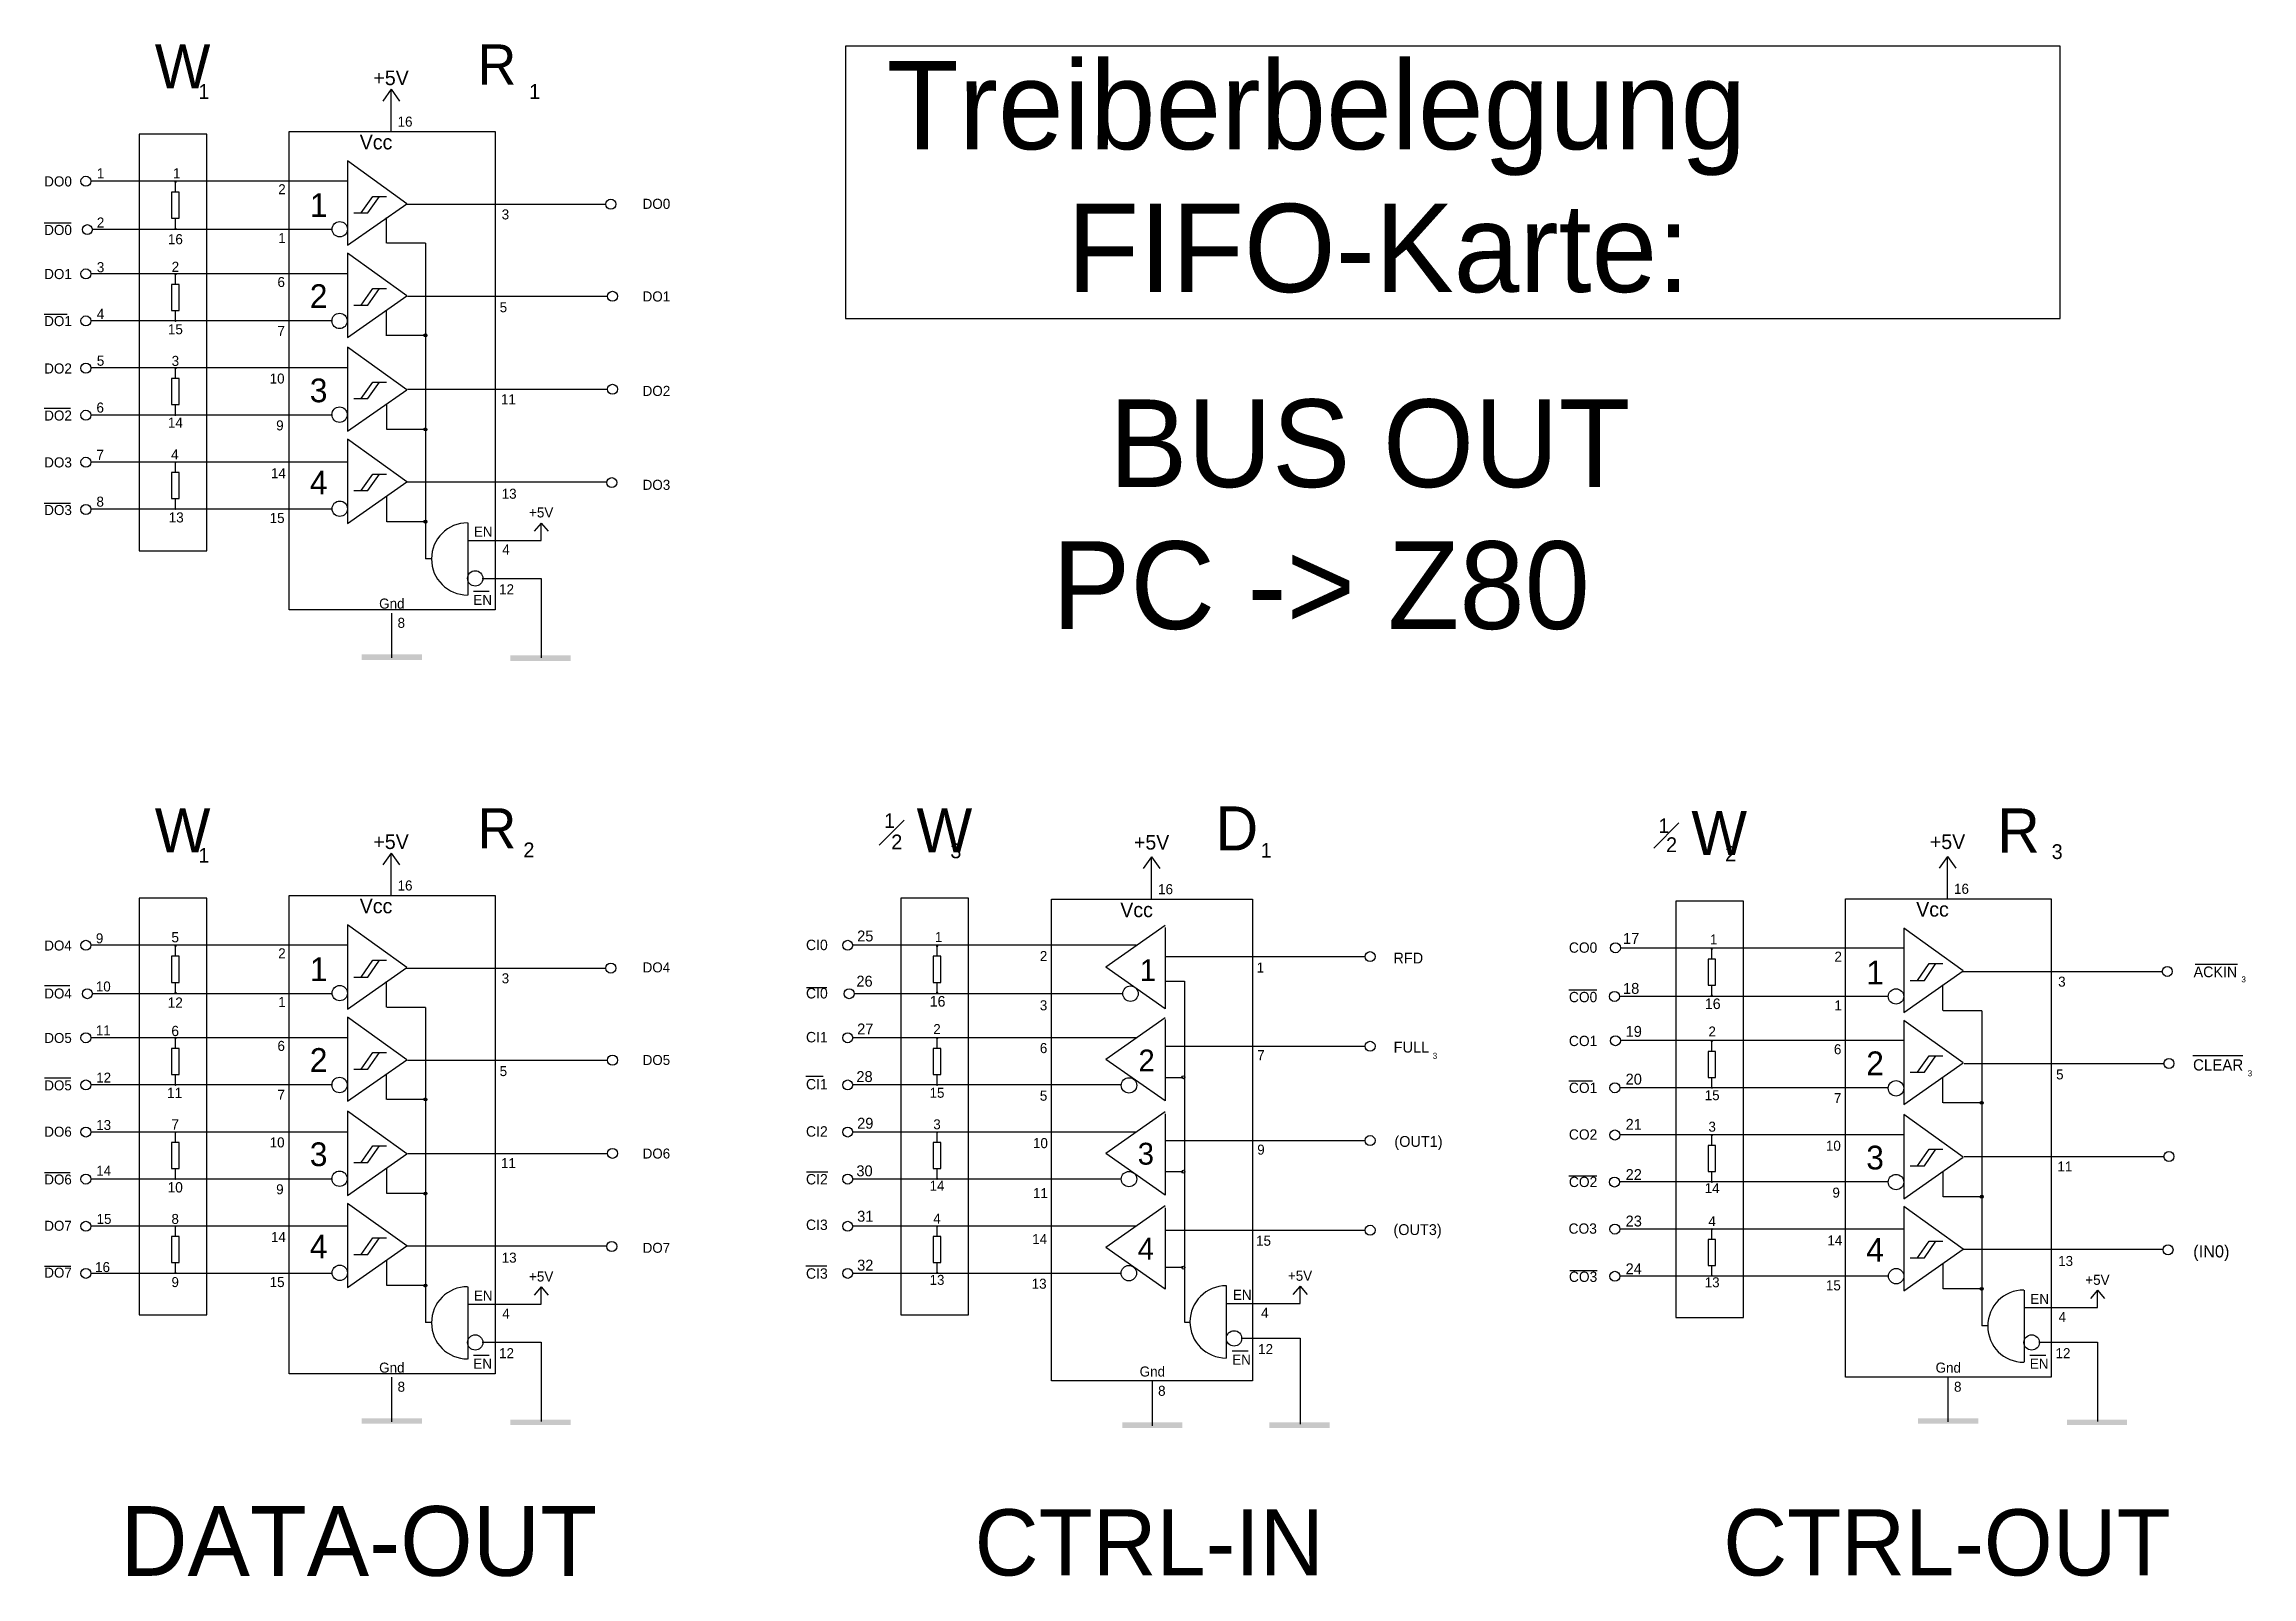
# Model space of a CAD drawing. Extents: x 4.8 to 16.7, y -0.8 to 7.5.
import ezdxf
from ezdxf.enums import TextEntityAlignment as Align

# ---------------------------------------------------------------- set-up
doc = ezdxf.new("R2010")
doc.units = 0
doc.layers.get('0').update_dxf_attribs({"linetype": 'CONTINUOUS'})

# ---------------------------------------------------------------- blocks, each defined once
blk = doc.blocks.new('RECTANG')
at = {"color": 0}
for p, q in [((1, 1), (0, 1)), ((0, 1), (0, 0)), ((1, 0), (1, 1)), ((0, 0), (1, 0))]:
    blk.add_line(p, q, dxfattribs=at)

msp = doc.modelspace()

# ---------------------------------------------------------------- linework, layer by layer
at = {"color": 0}
for p, q in [((6.667, 7.272), (6.623, 7.207)), ((6.667, 7.272), (6.712, 7.207)), ((6.667, 7.045), (6.667, 7.272)), ((6.752, 6.653), (6.431, 6.884)), ((6.431, 6.884), (6.431, 6.429)), ((6.431, 6.774), (5.046, 6.774)), ((5.503, 6.714), (5.503, 6.77)), ((6.506, 6.603), (6.568, 6.692)), ((6.542, 6.603), (6.605, 6.692)), ((6.568, 6.692), (6.643, 6.692)), ((5.503, 6.518), (5.503, 6.573)), ((6.431, 6.429), (6.752, 6.653)), ((6.466, 6.603), (6.542, 6.603)), ((6.642, 6.44), (6.642, 6.578)), ((6.747, 6.65), (7.826, 6.65)), ((4.795, 6.55), (4.94, 6.55)), ((6.348, 6.513), (5.055, 6.513)), ((6.852, 6.439), (6.644, 6.439)), ((6.852, 6.439), (6.852, 4.736)), ((6.752, 6.156), (6.431, 6.386)), ((6.431, 6.386), (6.431, 5.931)), ((6.431, 6.275), (5.046, 6.275)), ((5.503, 6.216), (5.503, 6.271)), ((6.506, 6.106), (6.568, 6.195)), ((6.542, 6.106), (6.605, 6.195)), ((6.568, 6.195), (6.643, 6.195)), ((6.431, 5.931), (6.752, 6.156)), ((6.466, 6.106), (6.542, 6.106)), ((6.756, 6.153), (7.835, 6.153)), ((4.795, 6.057), (4.919, 6.057)), ((6.35, 6.02), (5.047, 6.02)), ((5.503, 6.02), (5.503, 6.075)), ((6.642, 5.94), (6.642, 6.075)), ((6.752, 5.648), (6.431, 5.878)), ((6.431, 5.878), (6.431, 5.424)), ((6.852, 5.941), (6.644, 5.941)), ((6.853, 5.941), (6.853, 5.941)), ((6.431, 5.766), (5.046, 5.766)), ((5.503, 5.709), (5.503, 5.764)), ((6.431, 5.424), (6.752, 5.648)), ((6.466, 5.601), (6.542, 5.601)), ((6.506, 5.601), (6.568, 5.69)), ((6.542, 5.601), (6.605, 5.69)), ((6.568, 5.69), (6.643, 5.69)), ((6.756, 5.651), (7.835, 5.651)), ((4.795, 5.549), (4.937, 5.549)), ((6.35, 5.512), (5.047, 5.512)), ((5.503, 5.512), (5.503, 5.568)), ((6.644, 5.434), (6.644, 5.57)), ((6.431, 5.381), (6.431, 4.926)), ((6.752, 5.151), (6.431, 5.381)), ((6.852, 5.434), (6.644, 5.434)), ((6.853, 5.434), (6.853, 5.434)), ((6.431, 5.257), (5.046, 5.257)), ((5.503, 5.201), (5.503, 5.257)), ((6.431, 4.926), (6.752, 5.151)), ((6.506, 5.104), (6.568, 5.193)), ((6.542, 5.104), (6.605, 5.193)), ((6.568, 5.193), (6.643, 5.193)), ((6.752, 5.151), (7.831, 5.151)), ((4.795, 5.037), (4.937, 5.037)), ((5.503, 5.005), (5.503, 5.06)), ((6.466, 5.104), (6.542, 5.104)), ((6.644, 4.936), (6.644, 5.073)), ((6.348, 5.003), (5.047, 5.003)), ((6.852, 4.936), (6.644, 4.936)), ((6.853, 4.936), (6.853, 4.936)), ((7.081, 4.93), (7.081, 4.54)), ((7.477, 4.929), (7.439, 4.885)), ((7.477, 4.929), (7.515, 4.885)), ((7.477, 4.835), (7.477, 4.929)), ((7.08, 4.835), (7.477, 4.835)), ((6.884, 4.736), (6.852, 4.736)), ((7.111, 4.561), (7.197, 4.561)), ((7.159, 4.63), (7.477, 4.63)), ((7.477, 4.63), (7.477, 4.202)), ((6.671, 4.201), (6.671, 4.442)), ((9.301, 3.189), (9.435, 3.325)), ((13.482, 3.173), (13.616, 3.31)), ((6.667, 3.147), (6.623, 3.083)), ((6.667, 2.92), (6.667, 3.147)), ((6.667, 3.147), (6.712, 3.083)), ((10.771, 3.127), (10.726, 3.063)), ((10.771, 3.127), (10.816, 3.063)), ((10.771, 2.9), (10.771, 3.127)), ((15.066, 3.129), (15.021, 3.065)), ((15.066, 3.129), (15.111, 3.065)), ((15.066, 2.902), (15.066, 3.129)), ((6.431, 2.759), (6.431, 2.304)), ((6.752, 2.529), (6.431, 2.759)), ((10.845, 2.756), (10.524, 2.531)), ((10.845, 2.746), (10.845, 2.307)), ((15.151, 2.511), (14.83, 2.741)), ((14.83, 2.741), (14.83, 2.286)), ((6.431, 2.65), (5.046, 2.65)), ((5.503, 2.59), (5.503, 2.645)), ((10.688, 2.65), (9.157, 2.65)), ((9.614, 2.59), (9.614, 2.645)), ((14.829, 2.634), (13.299, 2.634)), ((13.795, 2.574), (13.795, 2.63)), ((6.431, 2.304), (6.752, 2.529)), ((6.506, 2.478), (6.568, 2.568)), ((6.542, 2.478), (6.605, 2.568)), ((6.568, 2.568), (6.643, 2.568)), ((6.747, 2.526), (7.826, 2.526)), ((10.845, 2.307), (10.524, 2.531)), ((10.843, 2.588), (11.922, 2.588)), ((14.83, 2.286), (15.151, 2.511)), ((14.904, 2.46), (14.967, 2.55)), ((14.941, 2.46), (15.003, 2.55)), ((14.967, 2.55), (15.041, 2.55)), ((15.146, 2.508), (16.225, 2.508)), ((16.403, 2.547), (16.631, 2.547)), ((4.796, 2.432), (4.933, 2.432)), ((6.348, 2.388), (5.055, 2.388)), ((5.503, 2.394), (5.503, 2.449)), ((6.466, 2.478), (6.542, 2.478)), ((6.642, 2.315), (6.642, 2.454)), ((8.908, 2.422), (9.018, 2.422)), ((10.615, 2.388), (9.166, 2.388)), ((9.614, 2.394), (9.614, 2.449)), ((10.845, 2.456), (10.949, 2.456)), ((10.949, 2.455), (10.949, 0.614)), ((13.023, 2.409), (13.173, 2.409)), ((13.795, 2.378), (13.795, 2.433)), ((14.865, 2.46), (14.941, 2.46)), ((15.04, 2.297), (15.04, 2.436)), ((6.852, 2.314), (6.644, 2.314)), ((6.852, 2.314), (6.852, 0.612)), ((14.747, 2.373), (13.297, 2.373)), ((15.251, 2.296), (15.042, 2.296)), ((15.251, 2.296), (15.251, 0.594)), ((6.431, 2.15), (5.046, 2.15)), ((5.503, 2.091), (5.503, 2.147)), ((6.431, 2.262), (6.431, 1.807)), ((6.752, 2.031), (6.431, 2.262)), ((10.688, 2.15), (9.157, 2.15)), ((9.614, 2.091), (9.614, 2.147)), ((10.845, 2.258), (10.524, 2.033)), ((10.845, 2.248), (10.845, 1.809)), ((15.151, 2.014), (14.83, 2.244)), ((14.83, 2.244), (14.83, 1.789)), ((6.431, 1.807), (6.752, 2.031)), ((6.506, 1.981), (6.568, 2.071)), ((6.542, 1.981), (6.605, 2.071)), ((6.568, 2.071), (6.643, 2.071)), ((6.756, 2.029), (7.835, 2.029)), ((10.845, 1.809), (10.524, 2.033)), ((10.843, 2.104), (11.922, 2.104)), ((14.829, 2.135), (13.299, 2.135)), ((13.795, 2.076), (13.795, 2.131)), ((14.904, 1.964), (14.967, 2.053)), ((14.941, 1.964), (15.003, 2.053)), ((14.967, 2.053), (15.041, 2.053)), ((16.39, 2.055), (16.659, 2.055)), ((4.796, 1.933), (4.939, 1.933)), ((5.503, 1.895), (5.503, 1.951)), ((6.466, 1.981), (6.542, 1.981)), ((6.642, 1.816), (6.642, 1.95)), ((8.906, 1.943), (8.998, 1.943)), ((9.614, 1.895), (9.614, 1.951)), ((10.845, 1.936), (10.942, 1.936)), ((13.023, 1.917), (13.15, 1.917)), ((13.795, 1.88), (13.795, 1.935)), ((14.83, 1.789), (15.151, 2.014)), ((14.865, 1.964), (14.941, 1.964)), ((15.04, 1.798), (15.04, 1.932)), ((15.155, 2.011), (16.234, 2.011)), ((6.35, 1.896), (5.047, 1.896)), ((6.852, 1.817), (6.644, 1.817)), ((6.853, 1.817), (6.853, 1.817)), ((10.608, 1.896), (9.158, 1.896)), ((14.746, 1.88), (13.297, 1.88)), ((15.251, 1.799), (15.042, 1.799)), ((15.252, 1.799), (15.251, 1.799)), ((6.431, 1.754), (6.431, 1.299)), ((6.752, 1.524), (6.431, 1.754)), ((10.845, 1.75), (10.524, 1.525)), ((10.845, 1.74), (10.845, 1.301)), ((15.151, 1.506), (14.83, 1.736)), ((14.83, 1.736), (14.83, 1.281)), ((6.431, 1.641), (5.046, 1.641)), ((5.503, 1.584), (5.503, 1.64)), ((6.506, 1.476), (6.568, 1.566)), ((6.542, 1.476), (6.605, 1.566)), ((6.568, 1.566), (6.643, 1.566)), ((10.688, 1.641), (9.157, 1.641)), ((9.614, 1.584), (9.614, 1.64)), ((10.843, 1.595), (11.922, 1.595)), ((14.828, 1.626), (13.298, 1.626)), ((13.795, 1.569), (13.795, 1.624)), ((5.503, 1.388), (5.503, 1.443)), ((6.431, 1.299), (6.752, 1.524)), ((6.466, 1.476), (6.542, 1.476)), ((6.644, 1.309), (6.644, 1.446)), ((6.756, 1.526), (7.835, 1.526)), ((9.614, 1.388), (9.614, 1.443)), ((10.845, 1.301), (10.524, 1.525)), ((14.83, 1.281), (15.151, 1.506)), ((14.865, 1.459), (14.941, 1.459)), ((14.904, 1.459), (14.967, 1.548)), ((14.941, 1.459), (15.003, 1.548)), ((14.967, 1.548), (15.041, 1.548)), ((15.155, 1.509), (16.234, 1.509)), ((4.796, 1.422), (4.935, 1.422)), ((6.35, 1.387), (5.047, 1.387)), ((8.908, 1.427), (9.023, 1.427)), ((10.608, 1.387), (9.158, 1.387)), ((10.845, 1.428), (10.942, 1.428)), ((13.023, 1.404), (13.173, 1.404)), ((14.746, 1.372), (13.297, 1.372)), ((13.795, 1.372), (13.795, 1.428)), ((15.042, 1.291), (15.042, 1.428)), ((6.752, 1.026), (6.431, 1.256)), ((6.431, 1.256), (6.431, 0.802)), ((6.852, 1.309), (6.644, 1.309)), ((6.853, 1.309), (6.853, 1.309)), ((10.845, 1.242), (10.524, 1.017)), ((10.845, 1.232), (10.845, 0.793)), ((14.83, 1.239), (14.83, 0.784)), ((15.151, 1.008), (14.83, 1.239)), ((15.251, 1.291), (15.042, 1.291)), ((15.252, 1.291), (15.251, 1.291)), ((6.431, 1.133), (5.046, 1.133)), ((5.503, 1.077), (5.503, 1.132)), ((10.688, 1.133), (9.157, 1.133)), ((9.614, 1.077), (9.614, 1.132)), ((10.843, 1.111), (11.922, 1.111)), ((14.828, 1.117), (13.298, 1.117)), ((13.795, 1.061), (13.795, 1.117)), ((6.431, 0.802), (6.752, 1.026)), ((6.466, 0.98), (6.542, 0.98)), ((6.506, 0.98), (6.568, 1.069)), ((6.542, 0.98), (6.605, 1.069)), ((6.568, 1.069), (6.643, 1.069)), ((6.752, 1.026), (7.831, 1.026)), ((10.845, 0.793), (10.524, 1.017)), ((14.83, 0.784), (15.151, 1.008)), ((14.865, 0.962), (14.941, 0.962)), ((14.904, 0.962), (14.967, 1.051)), ((14.941, 0.962), (15.003, 1.051)), ((14.967, 1.051), (15.041, 1.051)), ((15.151, 1.009), (16.23, 1.009)), ((4.796, 0.917), (4.939, 0.917)), ((6.348, 0.878), (5.047, 0.878)), ((5.503, 0.88), (5.503, 0.936)), ((6.644, 0.812), (6.644, 0.948)), ((8.906, 0.919), (9.018, 0.919)), ((10.608, 0.878), (9.158, 0.878)), ((9.614, 0.88), (9.614, 0.936)), ((10.942, 0.91), (10.845, 0.91)), ((13.027, 0.893), (13.175, 0.893)), ((14.748, 0.863), (13.298, 0.863)), ((13.795, 0.865), (13.795, 0.92)), ((15.042, 0.794), (15.042, 0.93)), ((6.852, 0.812), (6.644, 0.812)), ((6.853, 0.812), (6.853, 0.812)), ((7.081, 0.806), (7.081, 0.415)), ((7.477, 0.805), (7.439, 0.76)), ((7.477, 0.711), (7.477, 0.805)), ((7.477, 0.805), (7.515, 0.76)), ((11.174, 0.812), (11.174, 0.421)), ((11.175, 0.715), (11.572, 0.715)), ((11.572, 0.809), (11.534, 0.764)), ((11.572, 0.809), (11.61, 0.764)), ((11.572, 0.715), (11.572, 0.809)), ((15.251, 0.794), (15.042, 0.794)), ((15.252, 0.794), (15.251, 0.794)), ((15.48, 0.788), (15.48, 0.398)), ((15.875, 0.787), (15.837, 0.742)), ((15.875, 0.787), (15.913, 0.742)), ((15.875, 0.693), (15.875, 0.787)), ((6.884, 0.612), (6.852, 0.612)), ((7.08, 0.711), (7.477, 0.711)), ((10.949, 0.614), (10.974, 0.614)), ((15.479, 0.693), (15.875, 0.693)), ((7.159, 0.506), (7.477, 0.506)), ((7.477, 0.506), (7.477, 0.078)), ((11.254, 0.528), (11.572, 0.528)), ((11.572, 0.528), (11.572, 0.064)), ((15.283, 0.594), (15.251, 0.594)), ((15.558, 0.506), (15.875, 0.506)), ((15.875, 0.506), (15.875, 0.078)), ((7.111, 0.436), (7.197, 0.436)), ((11.206, 0.459), (11.292, 0.459)), ((15.51, 0.436), (15.596, 0.436)), ((6.671, 0.076), (6.671, 0.318)), ((10.775, 0.054), (10.775, 0.296)), ((15.07, 0.076), (15.07, 0.318))]:
    msp.add_line(p, q, dxfattribs=at)
for centre, radius in [((5.02, 6.774), 0.027), ((5.503, 6.77), 0.00258), ((7.853, 6.65), 0.027), ((6.39, 6.515), 0.0415), ((5.028, 6.513), 0.027), ((5.503, 6.518), 0.00258), ((5.02, 6.274), 0.027), ((5.503, 6.271), 0.00258), ((7.862, 6.153), 0.027), ((5.02, 6.02), 0.027), ((5.503, 6.02), 0.00258), ((6.389, 6.02), 0.0415), ((6.852, 5.942), 0.00819), ((5.02, 5.765), 0.027), ((5.503, 5.764), 0.00258), ((7.862, 5.651), 0.027), ((5.02, 5.511), 0.027), ((5.503, 5.512), 0.00258), ((6.389, 5.514), 0.0415), ((6.852, 5.434), 0.00819), ((5.02, 5.257), 0.027), ((5.503, 5.257), 0.00258), ((7.858, 5.147), 0.027), ((5.02, 5.002), 0.027), ((5.503, 5.005), 0.00258), ((6.39, 5.006), 0.0415), ((6.852, 4.936), 0.00819), ((7.121, 4.63), 0.0415), ((5.02, 2.649), 0.027), ((5.503, 2.645), 0.00258), ((9.131, 2.649), 0.027), ((9.614, 2.645), 0.00258), ((13.274, 2.636), 0.027), ((13.795, 2.63), 0.00258), ((7.853, 2.526), 0.027), ((11.95, 2.588), 0.027), ((16.252, 2.508), 0.027), ((5.028, 2.388), 0.027), ((5.503, 2.394), 0.00258), ((6.39, 2.391), 0.0415), ((9.139, 2.388), 0.027), ((9.614, 2.394), 0.00258), ((10.657, 2.388), 0.0415), ((13.269, 2.373), 0.027), ((14.788, 2.373), 0.0415), ((13.795, 2.378), 0.00258), ((5.02, 2.15), 0.027), ((5.503, 2.147), 0.00258), ((9.131, 2.15), 0.027), ((9.614, 2.147), 0.00258), ((13.274, 2.134), 0.027), ((7.862, 2.029), 0.027), ((11.95, 2.104), 0.027), ((13.795, 2.131), 0.00258), ((16.261, 2.011), 0.027), ((5.02, 1.895), 0.027), ((6.389, 1.895), 0.0415), ((9.131, 1.895), 0.027), ((10.649, 1.893), 0.0415), ((10.943, 1.937), 0.00819), ((13.271, 1.88), 0.027), ((14.788, 1.877), 0.0415), ((5.503, 1.895), 0.00258), ((6.852, 1.817), 0.00819), ((9.614, 1.895), 0.00258), ((13.795, 1.88), 0.00258), ((15.251, 1.799), 0.00819), ((5.02, 1.641), 0.027), ((9.131, 1.641), 0.027), ((5.503, 1.64), 0.00258), ((7.862, 1.526), 0.027), ((9.614, 1.64), 0.00258), ((11.95, 1.595), 0.027), ((13.271, 1.625), 0.027), ((13.795, 1.624), 0.00258), ((6.389, 1.389), 0.0415), ((10.943, 1.427), 0.00819), ((16.261, 1.509), 0.027), ((5.02, 1.387), 0.027), ((5.503, 1.388), 0.00258), ((6.852, 1.309), 0.00819), ((9.131, 1.387), 0.027), ((9.614, 1.388), 0.00258), ((10.649, 1.387), 0.0415), ((13.269, 1.371), 0.027), ((13.795, 1.372), 0.00258), ((14.788, 1.371), 0.0415), ((15.251, 1.292), 0.00819), ((5.02, 1.132), 0.027), ((5.503, 1.132), 0.00258), ((9.131, 1.132), 0.027), ((9.614, 1.132), 0.00258), ((11.95, 1.111), 0.027), ((13.271, 1.117), 0.027), ((13.795, 1.117), 0.00258), ((7.858, 1.023), 0.027), ((16.256, 1.005), 0.027), ((5.02, 0.878), 0.027), ((5.503, 0.88), 0.00258), ((6.39, 0.881), 0.0415), ((9.131, 0.878), 0.027), ((9.614, 0.88), 0.00258), ((10.648, 0.879), 0.0415), ((10.943, 0.909), 0.00819), ((13.271, 0.862), 0.027), ((13.795, 0.865), 0.00258), ((14.789, 0.863), 0.0415), ((6.852, 0.812), 0.00819), ((15.251, 0.794), 0.00819), ((7.121, 0.505), 0.0415), ((11.216, 0.527), 0.0415), ((15.52, 0.505), 0.0415)]:
    msp.add_circle(centre, radius, dxfattribs=at)
for centre in [(7.08, 4.735), (7.08, 0.611), (11.173, 0.616), (15.478, 0.593)]:
    msp.add_arc(centre, 0.195, 90, 270, dxfattribs=at)
for points in [[(6.509, 4.22), (6.509, 4.19), (6.833, 4.22), (6.833, 4.19)], [(7.311, 4.214), (7.311, 4.184), (7.636, 4.214), (7.636, 4.184)], [(6.509, 0.096), (6.509, 0.066), (6.833, 0.096), (6.833, 0.066)], [(7.311, 0.089), (7.311, 0.059), (7.636, 0.089), (7.636, 0.059)], [(10.613, 0.074), (10.613, 0.044), (10.937, 0.074), (10.937, 0.044)], [(11.406, 0.074), (11.406, 0.044), (11.731, 0.074), (11.731, 0.044)], [(14.907, 0.096), (14.907, 0.066), (15.232, 0.096), (15.232, 0.066)], [(15.71, 0.089), (15.71, 0.059), (16.034, 0.089), (16.034, 0.059)]]:
    msp.add_trace(points, dxfattribs=at)

# ---------------------------------------------------------------- block references
for p, xscale, yscale, zscale in [((9.119, 6.034), 6.555226858614915, 1.468618046306006, 6.555226858614915), ((5.308, 4.779), 0.3655645675500419, 2.24855164487896, 0.3655645675500419), ((5.482, 6.574), 0.04064139198768446, 0.1406061181504601, 0.04064139198768446), ((5.482, 6.076), 0.04064139198768446, 0.1406061181504601, 0.04064139198768446), ((5.482, 5.568), 0.04064139198768446, 0.1406061181504601, 0.04064139198768446), ((5.482, 5.061), 0.04064139198768446, 0.1406061181504601, 0.04064139198768446), ((5.308, 0.655), 0.3655645675500419, 2.24855164487896, 0.3655645675500419), ((9.418, 0.655), 0.3655645675500419, 2.24855164487896, 0.3655645675500419), ((13.599, 0.639), 0.3655645675500419, 2.24855164487896, 0.3655645675500419), ((5.482, 2.449), 0.04064139198768446, 0.1406061181504601, 0.04064139198768446), ((9.593, 2.449), 0.04064139198768446, 0.1406061181504601, 0.04064139198768446), ((13.774, 2.434), 0.04064139198768446, 0.1406061181504601, 0.04064139198768446), ((5.482, 1.951), 0.04064139198768446, 0.1406061181504601, 0.04064139198768446), ((9.593, 1.951), 0.04064139198768446, 0.1406061181504601, 0.04064139198768446), ((13.774, 1.936), 0.04064139198768446, 0.1406061181504601, 0.04064139198768446), ((5.482, 1.444), 0.04064139198768446, 0.1406061181504601, 0.04064139198768446), ((9.593, 1.444), 0.04064139198768446, 0.1406061181504601, 0.04064139198768446), ((13.774, 1.428), 0.04064139198768446, 0.1406061181504601, 0.04064139198768446), ((5.482, 0.936), 0.04064139198768446, 0.1406061181504601, 0.04064139198768446), ((9.593, 0.936), 0.04064139198768446, 0.1406061181504601, 0.04064139198768446), ((13.774, 0.921), 0.04064139198768446, 0.1406061181504601, 0.04064139198768446)]:
    msp.add_blockref('RECTANG', p, dxfattribs=dict(at, xscale=xscale, yscale=yscale, zscale=zscale))
at = {"color": 0, "rotation": 90.00000000000001}
for p, xscale, yscale, zscale in [((7.228, 7.043), -2.583042194271429, 1.110614623116128, 2.583042194271429), ((7.228, 2.918), -2.583042194271429, 1.110614623116128, 2.583042194271429), ((11.316, 2.899), -2.601186798041326, 1.085891155441717, 2.601186798041326), ((15.626, 2.9), -2.583042194271429, 1.110614623116128, 2.583042194271429)]:
    msp.add_blockref('RECTANG', p, dxfattribs=dict(at, xscale=xscale, yscale=yscale, zscale=zscale))

# ---------------------------------------------------------------- texts
at = {"color": 0}
for s, height, p in [('W', 0.238, (5.542, 7.276)), ('+5V', 0.0789, (6.667, 7.293)), ('2', 0.054, (6.078, 6.704)), ('1', 0.128, (6.276, 6.581)), ('16', 0.0544, (5.503, 6.434)), ('1', 0.054, (6.078, 6.44)), ('2', 0.0544, (5.503, 6.285)), ('6', 0.054, (6.074, 6.203)), ('2', 0.128, (6.276, 6.09)), ('15', 0.0544, (5.503, 5.948)), ('7', 0.054, (6.074, 5.939)), ('3', 0.0544, (5.503, 5.777)), ('10', 0.054, (6.052, 5.682)), ('3', 0.128, (6.276, 5.581)), ('14', 0.0544, (5.503, 5.444)), ('9', 0.054, (6.067, 5.429)), ('14', 0.054, (6.059, 5.171)), ('4', 0.128, (6.276, 5.083)), ('+5V', 0.0542, (7.477, 4.959)), ('15', 0.054, (6.052, 4.929)), ('4', 0.0542, (7.287, 4.759)), ('12', 0.0542, (7.29, 4.544)), ('Gnd', 0.0542, (6.671, 4.467)), ('W', 0.238, (5.542, 3.151)), ('W', 0.238, (9.653, 3.151)), ('D', 0.238, (11.231, 3.161)), ('W', 0.238, (13.834, 3.136)), ('+5V', 0.0789, (6.667, 3.169)), ('+5V', 0.0789, (10.771, 3.166)), ('+5V', 0.0789, (15.066, 3.169)), ('5', 0.0554, (5.502, 2.665)), ('2', 0.054, (6.078, 2.579)), ('1', 0.128, (6.276, 2.456)), ('2', 0.0542, (10.188, 2.564)), ('1', 0.118, (10.751, 2.456)), ('1', 0.0542, (11.358, 2.502)), ('2', 0.054, (14.476, 2.561)), ('1', 0.128, (14.675, 2.438)), ('3', 0.0326, (16.664, 2.449)), ('12', 0.0554, (5.502, 2.312)), ('1', 0.054, (6.078, 2.316)), ('16', 0.0572, (9.616, 2.318)), ('3', 0.0542, (10.188, 2.298)), ('16', 0.0572, (13.799, 2.305)), ('1', 0.054, (14.476, 2.298)), ('6', 0.0554, (5.502, 2.159)), ('2', 0.0537, (9.613, 2.17)), ('2', 0.0537, (13.796, 2.157)), ('6', 0.054, (6.074, 2.079)), ('2', 0.128, (6.276, 1.966)), ('6', 0.0542, (10.188, 2.067)), ('2', 0.118, (10.744, 1.968)), ('7', 0.0542, (11.361, 2.029)), ('6', 0.054, (14.473, 2.061)), ('2', 0.128, (14.675, 1.948)), ('3', 0.0326, (16.698, 1.942)), ('11', 0.0554, (5.499, 1.825)), ('7', 0.054, (6.074, 1.815)), ('15', 0.0537, (9.613, 1.826)), ('5', 0.0542, (10.188, 1.81)), ('15', 0.0537, (13.796, 1.813)), ('7', 0.054, (14.473, 1.797)), ('7', 0.0554, (5.502, 1.654)), ('3', 0.0537, (9.613, 1.656)), ('3', 0.0537, (13.796, 1.643)), ('10', 0.054, (6.052, 1.558)), ('3', 0.128, (6.276, 1.457)), ('10', 0.0542, (10.171, 1.554)), ('3', 0.118, (10.74, 1.465)), ('9', 0.0542, (11.361, 1.519)), ('10', 0.054, (14.45, 1.54)), ('3', 0.128, (14.675, 1.439)), ('10', 0.0554, (5.502, 1.315)), ('9', 0.054, (6.067, 1.305)), ('14', 0.0537, (9.613, 1.324)), ('11', 0.0542, (10.171, 1.284)), ('14', 0.0537, (13.796, 1.311)), ('9', 0.054, (14.465, 1.287)), ('8', 0.0538, (5.502, 1.145)), ('4', 0.0537, (9.613, 1.147)), ('14', 0.054, (6.059, 1.047)), ('4', 0.128, (6.276, 0.959)), ('14', 0.0542, (10.167, 1.036)), ('15', 0.0542, (11.375, 1.027)), ('4', 0.0537, (13.796, 1.133)), ('14', 0.054, (14.458, 1.029)), ('4', 0.118, (10.74, 0.952)), ('4', 0.128, (14.675, 0.941)), ('9', 0.0538, (5.502, 0.804)), ('15', 0.054, (6.052, 0.804)), ('+5V', 0.0542, (7.477, 0.834)), ('13', 0.0537, (9.613, 0.816)), ('13', 0.0542, (10.164, 0.795)), ('+5V', 0.0542, (11.572, 0.838)), ('13', 0.0537, (13.796, 0.803)), ('15', 0.054, (14.45, 0.786)), ('+5V', 0.0542, (15.875, 0.816)), ('4', 0.0542, (7.287, 0.634)), ('4', 0.0542, (11.382, 0.638)), ('4', 0.0542, (15.686, 0.616)), ('12', 0.0542, (11.386, 0.442)), ('Gnd', 0.0542, (6.671, 0.342)), ('12', 0.0542, (7.29, 0.42)), ('Gnd', 0.0542, (10.775, 0.321)), ('Gnd', 0.0542, (15.07, 0.342)), ('12', 0.0542, (15.689, 0.42)), ('DATA-OUT', 0.3765, (6.492, -0.755)), ('CTRL-IN', 0.3572, (10.758, -0.753)), ('CTRL-OUT', 0.3572, (15.063, -0.753))]:
    msp.add_text(s, height=height, dxfattribs=at).set_placement(p, align=Align.CENTER)
for s, height, p in [('R', 0.217, (7.133, 7.296)), ('Treiberbelegung', 0.47631, (9.341, 6.947)), ('1', 0.0798, (5.627, 7.219)), ('1', 0.0798, (7.412, 7.219)), ('16', 0.0542, (6.702, 7.069)), ('Vcc', 0.0789, (6.498, 6.946)), ('DO0', 0.0544, (4.795, 6.746)), ('1', 0.0544, (5.079, 6.79)), ('1', 0.0544, (5.49, 6.79)), ('DO0', 0.0544, (8.024, 6.625)), ('2', 0.0544, (5.079, 6.524)), ('3', 0.054, (7.264, 6.568)), ('FIFO-Karte:', 0.47631, (10.314, 6.176)), ('DO0', 0.0544, (4.795, 6.484)), ('3', 0.0544, (5.079, 6.283)), ('DO1', 0.0544, (4.795, 6.246)), ('4', 0.0544, (5.079, 6.031)), ('5', 0.054, (7.253, 6.067)), ('DO1', 0.0544, (8.024, 6.125)), ('DO1', 0.0544, (4.795, 5.992)), ('DO2', 0.0544, (4.795, 5.736)), ('5', 0.0544, (5.079, 5.778)), ('11', 0.054, (7.26, 5.57)), ('DO2', 0.0544, (8.024, 5.615)), ('BUS OUT', 0.4733, (10.542, 5.123)), ('DO2', 0.0544, (4.795, 5.482)), ('6', 0.0544, (5.077, 5.525)), ('DO3', 0.0544, (4.795, 5.229)), ('7', 0.0544, (5.077, 5.27)), ('4', 0.0544, (5.48, 5.272)), ('DO3', 0.0544, (8.024, 5.108)), ('DO3', 0.0544, (4.795, 4.972)), ('8', 0.0544, (5.077, 5.017)), ('13', 0.054, (7.264, 5.06)), ('13', 0.0544, (5.467, 4.932)), ('EN', 0.0542, (7.114, 4.855)), ('PC -> Z80', 0.4733, (10.234, 4.357)), ('EN', 0.0542, (7.111, 4.487)), ('8', 0.0542, (6.702, 4.363)), ('R', 0.217, (7.133, 3.172)), ('1', 0.0798, (9.327, 3.282)), ('R', 0.238, (15.334, 3.15)), ('2', 0.0801, (9.366, 3.167)), ('1', 0.0798, (13.506, 3.255)), ('2', 0.0801, (13.547, 3.152)), ('1', 0.0798, (5.627, 3.095)), ('2', 0.0801, (7.381, 3.124)), ('3', 0.0801, (9.685, 3.119)), ('1', 0.0798, (11.36, 3.122)), ('2', 0.081, (13.866, 3.103)), ('3', 0.0798, (15.628, 3.115)), ('16', 0.0542, (6.702, 2.945)), ('16', 0.0542, (10.806, 2.925)), ('16', 0.0542, (15.101, 2.927)), ('Vcc', 0.0789, (6.498, 2.822)), ('Vcc', 0.0789, (10.602, 2.801)), ('Vcc', 0.0789, (14.897, 2.804)), ('DO4', 0.0538, (4.796, 2.621)), ('9', 0.0538, (5.074, 2.66)), ('CI0', 0.0564, (8.906, 2.623)), ('25', 0.0589, (9.182, 2.67)), ('1', 0.0537, (9.602, 2.667)), ('CO0', 0.0556, (13.023, 2.609)), ('17', 0.0589, (13.315, 2.657)), ('1', 0.0537, (13.784, 2.654)), ('DO4', 0.0538, (8.025, 2.503)), ('RFD', 0.0584, (12.076, 2.551)), ('ACKIN', 0.0575, (16.394, 2.477)), ('DO4', 0.0538, (4.796, 2.362)), ('10', 0.0538, (5.074, 2.4)), ('3', 0.054, (7.264, 2.444)), ('CI0', 0.0564, (8.906, 2.362)), ('26', 0.0589, (9.178, 2.426)), ('CO0', 0.0556, (13.023, 2.342)), ('18', 0.0589, (13.315, 2.387)), ('3', 0.054, (15.663, 2.426)), ('DO5', 0.0538, (4.796, 2.122)), ('11', 0.0538, (5.074, 2.163)), ('CI1', 0.0564, (8.906, 2.125)), ('27', 0.0589, (9.182, 2.168)), ('CO1', 0.0556, (13.023, 2.105)), ('19', 0.0589, (13.329, 2.155)), ('DO5', 0.0538, (8.025, 2.003)), ('FULL', 0.0589, (12.077, 2.07)), ('3', 0.0327, (12.288, 2.036)), ('CLEAR', 0.0607, (16.391, 1.973)), ('DO5', 0.0538, (4.796, 1.866)), ('12', 0.0538, (5.076, 1.908)), ('5', 0.054, (7.253, 1.943)), ('CI1', 0.0564, (8.906, 1.871)), ('28', 0.0589, (9.178, 1.911)), ('CO1', 0.0556, (13.023, 1.852)), ('20', 0.0589, (13.329, 1.897)), ('5', 0.054, (15.652, 1.925)), ('DO6', 0.0538, (4.796, 1.616)), ('13', 0.0538, (5.076, 1.652)), ('CI2', 0.0564, (8.906, 1.616)), ('29', 0.0589, (9.182, 1.659)), ('21', 0.0589, (13.329, 1.653)), ('DO6', 0.0538, (8.025, 1.498)), ('(OUT1)', 0.0584, (12.081, 1.561)), ('CO2', 0.0556, (13.023, 1.6)), ('14', 0.0538, (5.076, 1.405)), ('11', 0.054, (7.26, 1.446)), ('30', 0.0589, (9.178, 1.402)), ('22', 0.0589, (13.329, 1.382)), ('11', 0.054, (15.659, 1.428)), ('DO6', 0.0538, (4.796, 1.358)), ('CI2', 0.0564, (8.906, 1.358)), ('CO2', 0.0556, (13.023, 1.344)), ('15', 0.0538, (5.078, 1.145)), ('31', 0.0589, (9.182, 1.157)), ('DO7', 0.0538, (4.796, 1.108)), ('CI3', 0.0564, (8.906, 1.112)), ('(OUT3)', 0.0584, (12.076, 1.085)), ('CO3', 0.0556, (13.021, 1.092)), ('23', 0.0589, (13.329, 1.131)), ('13', 0.054, (7.264, 0.936)), ('DO7', 0.0538, (8.025, 0.989)), ('13', 0.054, (15.663, 0.918)), ('(IN0)', 0.0657, (16.392, 0.964)), ('DO7', 0.0538, (4.796, 0.855)), ('16', 0.0538, (5.07, 0.885)), ('CI3', 0.0564, (8.906, 0.849)), ('32', 0.0589, (9.182, 0.893)), ('CO3', 0.0556, (13.023, 0.832)), ('24', 0.0589, (13.329, 0.873)), ('EN', 0.0542, (7.114, 0.731)), ('EN', 0.0542, (11.21, 0.735)), ('EN', 0.0542, (15.513, 0.713)), ('EN', 0.0542, (7.111, 0.363)), ('EN', 0.0542, (11.206, 0.385)), ('EN', 0.0542, (15.51, 0.363)), ('8', 0.0542, (6.702, 0.239)), ('8', 0.0542, (10.806, 0.217)), ('8', 0.0542, (15.101, 0.239))]:
    msp.add_text(s, height=height, dxfattribs=at).set_placement(p)

doc.saveas('drawing.dxf')
